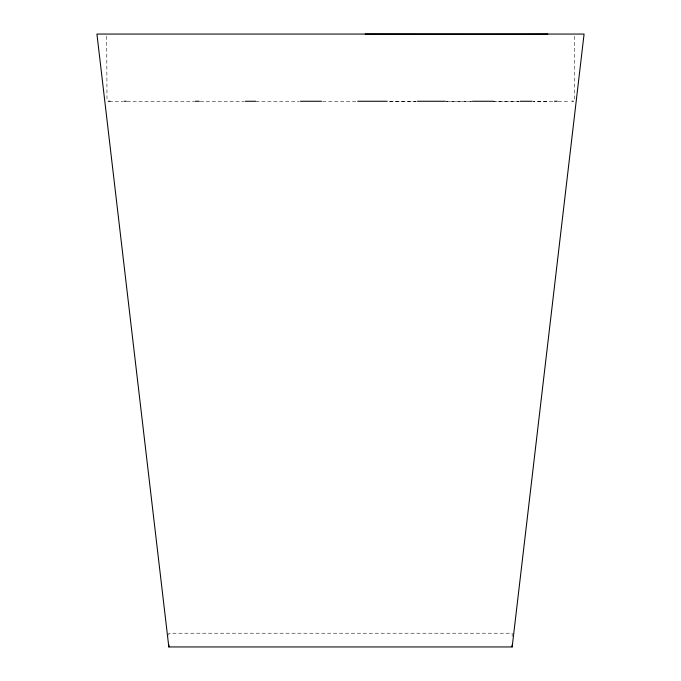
<?xml version="1.0" encoding="UTF-8"?>
<svg xmlns="http://www.w3.org/2000/svg" width="681" height="681" viewBox="0 0 681 681"><rect width="100%" height="100%" fill="white"/><g stroke="black" fill="none" stroke-linecap="round" stroke-linejoin="round"><path stroke-width="0.51" stroke-dasharray="3.4 2.55" d="M106.704 36.153L107.011 101.265M574.372 99.162L574.381 34.05M109.215 101.265L123.304 101.265M127.024 101.265L194.247 101.265M200.248 101.265L244.377 101.265M255.775 101.265L299.436 101.265M322.632 101.265L356.716 101.265M416.346 101.265L388.255 101.265A235.439 0.451 0.1 0 0 415.802 101.307M446.438 101.265L471.414 101.265M493.367 101.265L519.135 101.265M552.759 101.265L533.197 101.265A235.439 0.451 0.1 0 0 547.813 101.265M558.207 101.265L570.065 101.265M512.172 636.386L512.172 633.219L168.828 633.219L168.828 636.386M519.05 101.307A235.439 0.451 0.1 0 1 493.35 101.324M471.601 101.324A235.439 0.451 0.1 0 1 445.944 101.324"/><path stroke-width="1.02" d="M512.172 646.95L584.077 34.059L96.923 34.059L168.828 646.95L512.172 646.95L512.172 644.839M108.296 101.265L110.041 101.265M124.325 101.265L126.232 101.265M195.158 101.265L199.278 101.265M245.39 101.265L255.775 101.265M300.474 101.265L321.568 101.265M357.687 101.265L387.208 101.265M417.402 101.265L445.4 101.265M472.461 101.265L493.367 101.265M520.148 101.265L532.133 101.265M554.521 101.265L557.211 101.265M571.972 101.265L573.342 101.265M168.828 644.839L168.828 646.95M547.813 34.05A235.439 0.451 0.1 0 1 365.22 34.05"/></g></svg>
